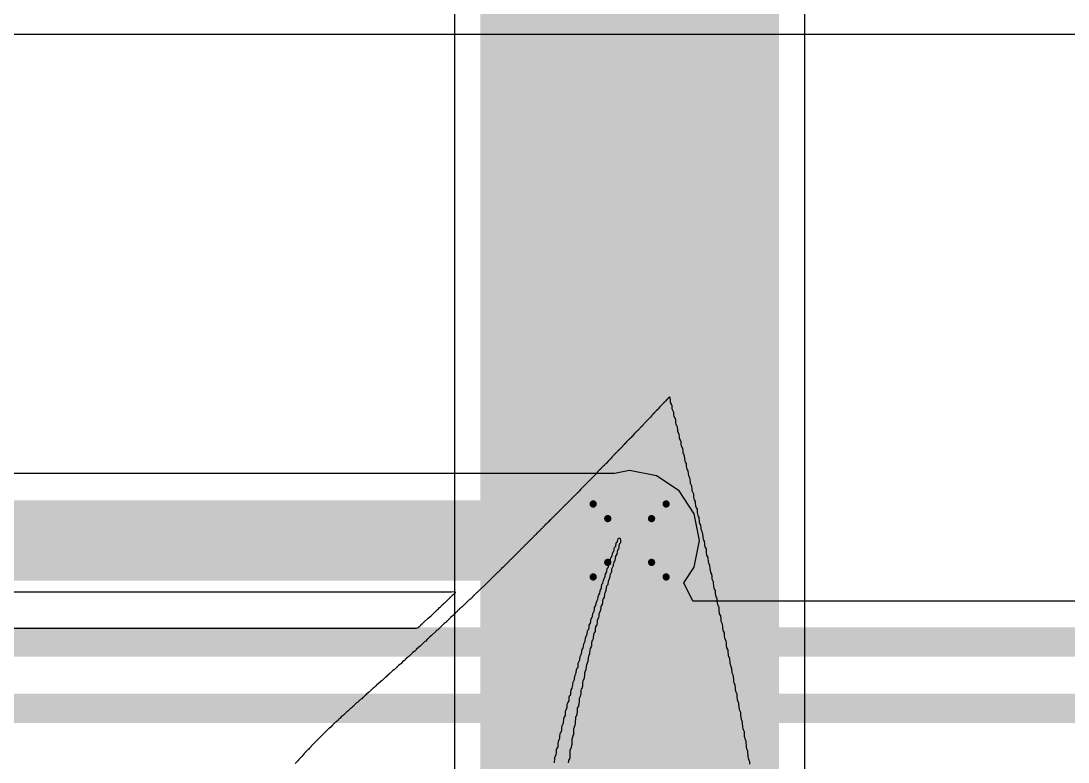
# Model space of a CAD drawing. Header units: inches. Extents: x -8 to 210, y -39 to 109.
# Drawn here: x 48.69 to 55.98, y 36.79 to 41.95 of the extents above; entities that cross this region are included whole.
import ezdxf

# ---------------------------------------------------------------- set-up
doc = ezdxf.new("R2010")
doc.units = ezdxf.units.IN
for name, color, linetype in [('Bottom Layer', 5, 'Continuous'), ('Bottom Overlay', 54, 'Continuous'), ('Drill Drawing', 1, 'Continuous'), ('Top Layer', 1, 'Continuous'), ('Via Holes', 16, 'Continuous')]:
    doc.layers.add(name, color=color, linetype=linetype)

msp = doc.modelspace()

# ---------------------------------------------------------------- hatches: boundary and pattern name
at = {"layer": 'Bottom Layer'}
h = msp.add_hatch(color=5, dxfattribs=at)
edge = h.paths.add_edge_path()
edge.add_arc((52.931, 38.3286), 0.3, 0, 360)
at = {"layer": 'Top Layer'}
msp.add_hatch(color=1, dxfattribs=at).paths.add_polyline_path([(51.8922, 15.7226), (53.9702, 15.7226), (53.9702, 46.99), (51.8922, 46.99)])
h = msp.add_hatch(color=1, dxfattribs=at)
edge = h.paths.add_edge_path()
edge.add_arc((52.931, 38.3286), 0.3, 0, 360)
at = {"layer": 'Via Holes'}
h = msp.add_hatch(color=7, dxfattribs=at)
edge = h.paths.add_edge_path()
edge.add_arc((52.931, 38.3286), 0.15, 0, 360)

# ---------------------------------------------------------------- linework, layer by layer
at = {"layer": 'Bottom Layer'}
for p, q in [((35.9491, 41.8537), (68.5636, 41.8537)), ((52.8254, 38.7948), (32.7954, 38.7948)), ((52.931, 38.8158), (52.8254, 38.7948)), ((53.1174, 38.7787), (52.931, 38.8158)), ((53.2755, 38.6731), (53.1174, 38.7787)), ((53.3811, 38.515), (53.2755, 38.6731)), ((53.4181, 38.3286), (53.3811, 38.515)), ((53.3811, 38.1422), (53.4181, 38.3286)), ((53.3088, 38.0341), (53.3811, 38.1422)), ((53.3713, 37.9071), (53.3088, 38.0341)), ((58.0782, 37.9071), (53.3713, 37.9071))]:
    msp.add_line(p, q, dxfattribs=at)
for points, const_width in [([(32.6898, 38.3286), (52.931, 38.3286)], 0.5588), ([(20.4671, 37.6222), (58.1962, 37.6222)], 0.2032), ([(17.9324, 37.1602), (58.6994, 37.1602)], 0.2032)]:
    msp.add_lwpolyline(points, dxfattribs=dict(at, const_width=const_width))
at = {"layer": 'Bottom Layer', "const_width": 0.2794}
msp.add_lwpolyline([(52.7913, 38.3286, 1), (53.0707, 38.3286, 1)], format="xyb", close=True, dxfattribs=at)
at = {"layer": 'Bottom Overlay'}
for p, q in [((53.1805, 39.298), (53.1746, 39.2921)), ((53.1818, 39.3007), (53.1805, 39.298)), ((53.1877, 39.3066), (53.1818, 39.3007)), ((53.1903, 39.3079), (53.1877, 39.3066)), ((53.1923, 39.3098), (53.1903, 39.3079)), ((53.1936, 39.3125), (53.1923, 39.3098)), ((53.1962, 39.3151), (53.1936, 39.3125)), ((53.1975, 39.3177), (53.1962, 39.3151)), ((53.2021, 39.3223), (53.1975, 39.3177)), ((53.2087, 39.3262), (53.2021, 39.3223)), ((53.212, 39.323), (53.2087, 39.3262)), ((53.2146, 39.3033), (53.212, 39.323)), ((53.2159, 39.2902), (53.2146, 39.3033)), ((53.1142, 39.2292), (53.1044, 39.2193)), ((53.1169, 39.2305), (53.1142, 39.2292)), ((53.1175, 39.2324), (53.1169, 39.2305)), ((53.1261, 39.241), (53.1175, 39.2324)), ((53.1287, 39.2423), (53.1261, 39.241)), ((53.1333, 39.2482), (53.1287, 39.2423)), ((53.1346, 39.2508), (53.1333, 39.2482)), ((53.1398, 39.2561), (53.1346, 39.2508)), ((53.1411, 39.2587), (53.1398, 39.2561)), ((53.1438, 39.2613), (53.1411, 39.2587)), ((53.1451, 39.2639), (53.1438, 39.2613)), ((53.147, 39.2659), (53.1451, 39.2639)), ((53.1497, 39.2672), (53.147, 39.2659)), ((53.1556, 39.2731), (53.1497, 39.2672)), ((53.1569, 39.2757), (53.1556, 39.2731)), ((53.1588, 39.2777), (53.1569, 39.2757)), ((53.1615, 39.279), (53.1588, 39.2777)), ((53.1687, 39.2862), (53.1615, 39.279)), ((53.17, 39.2888), (53.1687, 39.2862)), ((53.172, 39.2908), (53.17, 39.2888)), ((53.1746, 39.2921), (53.172, 39.2908)), ((53.2212, 39.2784), (53.2159, 39.2902)), ((53.2231, 39.2738), (53.2212, 39.2784)), ((53.2258, 39.2672), (53.2231, 39.2738)), ((53.2277, 39.2482), (53.2258, 39.2672)), ((53.229, 39.239), (53.2277, 39.2482)), ((53.2382, 39.2193), (53.229, 39.239)), ((53.0769, 39.1878), (53.0309, 39.1419)), ((53.0821, 39.197), (53.0769, 39.1878)), ((53.0893, 39.2042), (53.0821, 39.197)), ((53.0919, 39.2055), (53.0893, 39.2042)), ((53.0926, 39.2075), (53.0919, 39.2055)), ((53.1011, 39.216), (53.0926, 39.2075)), ((53.1037, 39.2173), (53.1011, 39.216)), ((53.1044, 39.2193), (53.1037, 39.2173)), ((53.2395, 39.2023), (53.2382, 39.2193)), ((53.2408, 39.1931), (53.2395, 39.2023)), ((53.25, 39.1734), (53.2408, 39.1931)), ((53.2513, 39.1695), (53.25, 39.1734)), ((53.2526, 39.1485), (53.2513, 39.1695)), ((52.9699, 39.077), (52.968, 39.0763)), ((52.9706, 39.0789), (52.9699, 39.077)), ((52.9726, 39.0796), (52.9706, 39.0789)), ((52.9772, 39.0842), (52.9726, 39.0796)), ((52.9785, 39.0868), (52.9772, 39.0842)), ((52.9831, 39.0914), (52.9785, 39.0868)), ((52.9857, 39.0927), (52.9831, 39.0914)), ((52.9903, 39.0973), (52.9857, 39.0927)), ((52.9916, 39.0999), (52.9903, 39.0973)), ((52.9935, 39.1019), (52.9916, 39.0999)), ((52.9962, 39.1032), (52.9935, 39.1019)), ((53.0021, 39.1091), (52.9962, 39.1032)), ((53.0034, 39.1117), (53.0021, 39.1091)), ((53.0067, 39.115), (53.0034, 39.1117)), ((53.0093, 39.1163), (53.0067, 39.115)), ((53.0152, 39.1222), (53.0093, 39.1163)), ((53.0165, 39.1249), (53.0152, 39.1222)), ((53.0191, 39.1275), (53.0165, 39.1249)), ((53.0204, 39.1301), (53.0191, 39.1275)), ((53.0296, 39.1393), (53.0204, 39.1301)), ((53.0309, 39.1419), (53.0296, 39.1393)), ((53.2553, 39.138), (53.2526, 39.1485)), ((53.2579, 39.1314), (53.2553, 39.138)), ((53.2599, 39.1295), (53.2579, 39.1314)), ((53.2625, 39.1229), (53.2599, 39.1295)), ((53.2638, 39.1176), (53.2625, 39.1229)), ((53.2658, 39.096), (53.2638, 39.1176)), ((53.2671, 39.0868), (53.2658, 39.096)), ((53.2763, 39.0671), (53.2671, 39.0868)), ((52.9004, 39.0048), (52.8978, 39.0035)), ((52.9024, 39.0068), (52.9004, 39.0048)), ((52.9037, 39.0094), (52.9024, 39.0068)), ((52.9096, 39.0153), (52.9037, 39.0094)), ((52.9122, 39.0166), (52.9096, 39.0153)), ((52.9142, 39.0186), (52.9122, 39.0166)), ((52.9155, 39.0212), (52.9142, 39.0186)), ((52.9227, 39.0284), (52.9155, 39.0212)), ((52.9253, 39.0297), (52.9227, 39.0284)), ((52.9273, 39.0317), (52.9253, 39.0297)), ((52.9286, 39.0343), (52.9273, 39.0317)), ((52.9345, 39.0402), (52.9286, 39.0343)), ((52.9371, 39.0416), (52.9345, 39.0402)), ((52.9391, 39.0435), (52.9371, 39.0416)), ((52.9404, 39.0461), (52.9391, 39.0435)), ((52.9463, 39.0521), (52.9404, 39.0461)), ((52.9489, 39.0534), (52.9463, 39.0521)), ((52.9509, 39.0553), (52.9489, 39.0534)), ((52.9608, 39.0691), (52.9509, 39.0553)), ((52.9634, 39.0704), (52.9608, 39.0691)), ((52.9667, 39.0737), (52.9634, 39.0704)), ((52.968, 39.0763), (52.9667, 39.0737)), ((53.2776, 39.0514), (53.2763, 39.0671)), ((53.2789, 39.0383), (53.2776, 39.0514)), ((53.2841, 39.0265), (53.2789, 39.0383)), ((53.2861, 39.0219), (53.2841, 39.0265)), ((53.2887, 39.0153), (53.2861, 39.0219)), ((53.2907, 38.9963), (53.2887, 39.0153)), ((52.8302, 38.9333), (52.8289, 38.9307)), ((52.8335, 38.9366), (52.8302, 38.9333)), ((52.8361, 38.9379), (52.8335, 38.9366)), ((52.842, 38.9438), (52.8361, 38.9379)), ((52.8433, 38.9464), (52.842, 38.9438)), ((52.8466, 38.9497), (52.8433, 38.9464)), ((52.8492, 38.951), (52.8466, 38.9497)), ((52.8551, 38.9569), (52.8492, 38.951)), ((52.8565, 38.9596), (52.8551, 38.9569)), ((52.8584, 38.9615), (52.8565, 38.9596)), ((52.861, 38.9628), (52.8584, 38.9615)), ((52.867, 38.9687), (52.861, 38.9628)), ((52.8683, 38.9714), (52.867, 38.9687)), ((52.8715, 38.9746), (52.8683, 38.9714)), ((52.8742, 38.976), (52.8715, 38.9746)), ((52.8801, 38.9819), (52.8742, 38.976)), ((52.8814, 38.9845), (52.8801, 38.9819)), ((52.8879, 38.991), (52.8814, 38.9845)), ((52.8919, 38.9976), (52.8879, 38.991)), ((52.8978, 39.0035), (52.8919, 38.9976)), ((53.292, 38.9871), (53.2907, 38.9963)), ((53.3012, 38.9674), (53.292, 38.9871)), ((53.3025, 38.9517), (53.3012, 38.9674)), ((53.3038, 38.9386), (53.3025, 38.9517)), ((53.311, 38.9222), (53.3038, 38.9386)), ((52.7613, 38.8605), (52.7568, 38.8559)), ((52.764, 38.8618), (52.7613, 38.8605)), ((52.7672, 38.8651), (52.764, 38.8618)), ((52.7686, 38.8677), (52.7672, 38.8651)), ((52.7745, 38.8736), (52.7686, 38.8677)), ((52.7771, 38.8749), (52.7745, 38.8736)), ((52.7804, 38.8782), (52.7771, 38.8749)), ((52.7817, 38.8808), (52.7804, 38.8782)), ((52.7863, 38.8854), (52.7817, 38.8808)), ((52.7889, 38.8868), (52.7863, 38.8854)), ((52.7922, 38.89), (52.7889, 38.8868)), ((52.7935, 38.8927), (52.7922, 38.89)), ((52.8014, 38.9005), (52.7935, 38.8927)), ((52.8066, 38.9097), (52.8014, 38.9005)), ((52.8086, 38.9117), (52.8066, 38.9097)), ((52.8112, 38.913), (52.8086, 38.9117)), ((52.8171, 38.9189), (52.8112, 38.913)), ((52.8184, 38.9215), (52.8171, 38.9189)), ((52.8204, 38.9235), (52.8184, 38.9215)), ((52.823, 38.9248), (52.8204, 38.9235)), ((52.8289, 38.9307), (52.823, 38.9248)), ((53.3137, 38.9156), (53.311, 38.9222)), ((53.3156, 38.8992), (53.3137, 38.9156)), ((53.3169, 38.8822), (53.3156, 38.8992)), ((53.3209, 38.873), (53.3169, 38.8822)), ((53.3261, 38.8651), (53.3209, 38.873)), ((53.3274, 38.852), (53.3261, 38.8651)), ((52.703, 38.7982), (52.5901, 38.6854)), ((52.7043, 38.8008), (52.703, 38.7982)), ((52.7069, 38.8034), (52.7043, 38.8008)), ((52.7082, 38.8061), (52.7069, 38.8034)), ((52.7174, 38.8153), (52.7082, 38.8061)), ((52.7187, 38.8179), (52.7174, 38.8153)), ((52.7233, 38.8225), (52.7187, 38.8179)), ((52.7259, 38.8238), (52.7233, 38.8225)), ((52.7292, 38.8271), (52.7259, 38.8238)), ((52.7305, 38.8297), (52.7292, 38.8271)), ((52.7364, 38.8356), (52.7305, 38.8297)), ((52.739, 38.8369), (52.7364, 38.8356)), ((52.7423, 38.8402), (52.739, 38.8369)), ((52.7436, 38.8428), (52.7423, 38.8402)), ((52.7482, 38.8474), (52.7436, 38.8428)), ((52.7508, 38.8487), (52.7482, 38.8474)), ((52.7554, 38.8533), (52.7508, 38.8487)), ((52.7568, 38.8559), (52.7554, 38.8533)), ((53.3301, 38.8297), (53.3274, 38.852)), ((53.3314, 38.8244), (53.3301, 38.8297)), ((53.3392, 38.8126), (53.3314, 38.8244)), ((53.3405, 38.7943), (53.3392, 38.8126)), ((53.3419, 38.7811), (53.3405, 38.7943)), ((53.3445, 38.772), (53.3419, 38.7811)), ((53.3471, 38.7693), (53.3445, 38.772)), ((53.3484, 38.7667), (53.3471, 38.7693)), ((53.351, 38.7641), (53.3484, 38.7667)), ((53.3524, 38.7562), (53.351, 38.7641)), ((53.3537, 38.7313), (53.3524, 38.7562)), ((53.355, 38.726), (53.3537, 38.7313)), ((53.3642, 38.7064), (53.355, 38.726)), ((52.5521, 38.6447), (52.5436, 38.6362)), ((52.5534, 38.6473), (52.5521, 38.6447)), ((52.5554, 38.648), (52.5534, 38.6473)), ((52.5652, 38.6578), (52.5554, 38.648)), ((52.5665, 38.6605), (52.5652, 38.6578)), ((52.5685, 38.6611), (52.5665, 38.6605)), ((52.5711, 38.6637), (52.5685, 38.6611)), ((52.5737, 38.665), (52.5711, 38.6637)), ((52.577, 38.6696), (52.5737, 38.665)), ((52.5783, 38.6723), (52.577, 38.6696)), ((52.5888, 38.6828), (52.5783, 38.6723)), ((52.5901, 38.6854), (52.5888, 38.6828)), ((53.3655, 38.688), (53.3642, 38.7064)), ((53.3668, 38.6749), (53.3655, 38.688)), ((53.3681, 38.6696), (53.3668, 38.6749)), ((53.3773, 38.65), (53.3681, 38.6696)), ((53.3786, 38.629), (53.3773, 38.65)), ((52.4747, 38.5673), (52.4675, 38.5601)), ((52.478, 38.5719), (52.4747, 38.5673)), ((52.4806, 38.5732), (52.478, 38.5719)), ((52.4891, 38.5817), (52.4806, 38.5732)), ((52.4904, 38.5844), (52.4891, 38.5817)), ((52.4924, 38.585), (52.4904, 38.5844)), ((52.5022, 38.5949), (52.4924, 38.585)), ((52.5036, 38.5975), (52.5022, 38.5949)), ((52.5055, 38.5981), (52.5036, 38.5975)), ((52.5127, 38.6054), (52.5055, 38.5981)), ((52.516, 38.6099), (52.5127, 38.6054)), ((52.5186, 38.6113), (52.516, 38.6099)), ((52.5272, 38.6198), (52.5186, 38.6113)), ((52.5285, 38.6224), (52.5272, 38.6198)), ((52.5305, 38.6231), (52.5285, 38.6224)), ((52.5377, 38.6303), (52.5305, 38.6231)), ((52.5409, 38.6349), (52.5377, 38.6303)), ((52.5436, 38.6362), (52.5409, 38.6349)), ((53.3799, 38.6198), (53.3786, 38.629)), ((53.3825, 38.6106), (53.3799, 38.6198)), ((53.3891, 38.6001), (53.3825, 38.6106)), ((53.3904, 38.5896), (53.3891, 38.6001)), ((53.3917, 38.5686), (53.3904, 38.5896)), ((53.3943, 38.5594), (53.3917, 38.5686)), ((52.4012, 38.4938), (52.3927, 38.4853)), ((52.4025, 38.4965), (52.4012, 38.4938)), ((52.4045, 38.4971), (52.4025, 38.4965)), ((52.4117, 38.5043), (52.4045, 38.4971)), ((52.415, 38.5089), (52.4117, 38.5043)), ((52.4176, 38.5102), (52.415, 38.5089)), ((52.4262, 38.5188), (52.4176, 38.5102)), ((52.4275, 38.5214), (52.4262, 38.5188)), ((52.4294, 38.522), (52.4275, 38.5214)), ((52.4393, 38.5319), (52.4294, 38.522)), ((52.4406, 38.5345), (52.4393, 38.5319)), ((52.4426, 38.5352), (52.4406, 38.5345)), ((52.4498, 38.5424), (52.4426, 38.5352)), ((52.453, 38.547), (52.4498, 38.5424)), ((52.4557, 38.5483), (52.453, 38.547)), ((52.4642, 38.5568), (52.4557, 38.5483)), ((52.4655, 38.5594), (52.4642, 38.5568)), ((52.4675, 38.5601), (52.4655, 38.5594)), ((53.4022, 38.5476), (53.3943, 38.5594)), ((53.4035, 38.524), (53.4022, 38.5476)), ((53.4048, 38.5148), (53.4035, 38.524)), ((53.4075, 38.5043), (53.4048, 38.5148)), ((53.4114, 38.4952), (53.4075, 38.5043)), ((53.414, 38.4886), (53.4114, 38.4952)), ((52.3271, 38.421), (52.3238, 38.4164)), ((52.3297, 38.4223), (52.3271, 38.421)), ((52.3383, 38.4309), (52.3297, 38.4223)), ((52.3396, 38.4335), (52.3383, 38.4309)), ((52.3415, 38.4341), (52.3396, 38.4335)), ((52.3488, 38.4414), (52.3415, 38.4341)), ((52.352, 38.446), (52.3488, 38.4414)), ((52.3547, 38.4473), (52.352, 38.446)), ((52.3632, 38.4558), (52.3547, 38.4473)), ((52.3645, 38.4584), (52.3632, 38.4558)), ((52.3665, 38.4591), (52.3645, 38.4584)), ((52.3763, 38.4689), (52.3665, 38.4591)), ((52.3776, 38.4715), (52.3763, 38.4689)), ((52.3796, 38.4722), (52.3776, 38.4715)), ((52.3868, 38.4794), (52.3796, 38.4722)), ((52.3901, 38.484), (52.3868, 38.4794)), ((52.3927, 38.4853), (52.3901, 38.484)), ((53.4153, 38.4847), (53.414, 38.4886)), ((53.4166, 38.4663), (53.4153, 38.4847)), ((53.4179, 38.4532), (53.4166, 38.4663)), ((53.4206, 38.4466), (53.4179, 38.4532)), ((53.4271, 38.4361), (53.4206, 38.4466)), ((53.4284, 38.4177), (53.4271, 38.4361)), ((52.2609, 38.3535), (52.2536, 38.3463)), ((52.2641, 38.3581), (52.2609, 38.3535)), ((52.2668, 38.3594), (52.2641, 38.3581)), ((52.2753, 38.3679), (52.2668, 38.3594)), ((52.2766, 38.3705), (52.2753, 38.3679)), ((52.2786, 38.3712), (52.2766, 38.3705)), ((52.2858, 38.3784), (52.2786, 38.3712)), ((52.2891, 38.383), (52.2858, 38.3784)), ((52.2917, 38.3843), (52.2891, 38.383)), ((52.3002, 38.3928), (52.2917, 38.3843)), ((52.3015, 38.3954), (52.3002, 38.3928)), ((52.3035, 38.3961), (52.3015, 38.3954)), ((52.3133, 38.4059), (52.3035, 38.3961)), ((52.3146, 38.4086), (52.3133, 38.4059)), ((52.3166, 38.4092), (52.3146, 38.4086)), ((52.3238, 38.4164), (52.3166, 38.4092)), ((53.4298, 38.4046), (53.4284, 38.4177)), ((53.4324, 38.3954), (53.4298, 38.4046)), ((53.4357, 38.3882), (53.4324, 38.3954)), ((53.4389, 38.3797), (53.4357, 38.3882)), ((53.4402, 38.3758), (53.4389, 38.3797)), ((53.4416, 38.3548), (53.4402, 38.3758)), ((53.4429, 38.3456), (53.4416, 38.3548)), ((52.1874, 38.28), (52.1776, 38.2702)), ((52.1887, 38.2826), (52.1874, 38.28)), ((52.1907, 38.2833), (52.1887, 38.2826)), ((52.1979, 38.2905), (52.1907, 38.2833)), ((52.2012, 38.2951), (52.1979, 38.2905)), ((52.2038, 38.2964), (52.2012, 38.2951)), ((52.2123, 38.3049), (52.2038, 38.2964)), ((52.2136, 38.3076), (52.2123, 38.3049)), ((52.2156, 38.3082), (52.2136, 38.3076)), ((52.2228, 38.3154), (52.2156, 38.3082)), ((52.2261, 38.32), (52.2228, 38.3154)), ((52.2287, 38.3213), (52.2261, 38.32)), ((52.2372, 38.3299), (52.2287, 38.3213)), ((52.2386, 38.3325), (52.2372, 38.3299)), ((52.2405, 38.3331), (52.2386, 38.3325)), ((52.2504, 38.343), (52.2405, 38.3331)), ((52.2517, 38.3456), (52.2504, 38.343)), ((52.2536, 38.3463), (52.2517, 38.3456)), ((52.8237, 38.2695), (52.8263, 38.28)), ((52.8263, 38.28), (52.8328, 38.2866)), ((52.8328, 38.2866), (52.8342, 38.2892)), ((52.8342, 38.2892), (52.8355, 38.2931)), ((52.8355, 38.2931), (52.8368, 38.3062)), ((52.8368, 38.3062), (52.8381, 38.3115)), ((52.8381, 38.3115), (52.8414, 38.3161)), ((52.8414, 38.3161), (52.844, 38.3174)), ((52.844, 38.3174), (52.8473, 38.3233)), ((52.8473, 38.3233), (52.8486, 38.3325)), ((52.8486, 38.3325), (52.8499, 38.3377)), ((52.8499, 38.3377), (52.8538, 38.3443)), ((52.8538, 38.3443), (52.8624, 38.3449)), ((52.8551, 38.2787), (52.8538, 38.2695)), ((52.8565, 38.2918), (52.8551, 38.2787)), ((52.8578, 38.301), (52.8565, 38.2918)), ((52.861, 38.3043), (52.8578, 38.301)), ((52.867, 38.3115), (52.861, 38.3043)), ((52.8624, 38.3449), (52.8656, 38.3417)), ((52.8656, 38.3417), (52.8683, 38.3325)), ((52.8683, 38.3325), (52.867, 38.3115)), ((53.4442, 38.3403), (53.4429, 38.3456)), ((53.4468, 38.3312), (53.4442, 38.3403)), ((53.4521, 38.3233), (53.4468, 38.3312)), ((53.4534, 38.3062), (53.4521, 38.3233)), ((53.4547, 38.2971), (53.4534, 38.3062)), ((53.456, 38.2839), (53.4547, 38.2971)), ((53.4652, 38.2708), (53.456, 38.2839)), ((52.1113, 38.2039), (52.1028, 38.1954)), ((52.1126, 38.2065), (52.1113, 38.2039)), ((52.1146, 38.2072), (52.1126, 38.2065)), ((52.1244, 38.217), (52.1146, 38.2072)), ((52.1257, 38.2197), (52.1244, 38.217)), ((52.1277, 38.2203), (52.1257, 38.2197)), ((52.1316, 38.2242), (52.1277, 38.2203)), ((52.1382, 38.2321), (52.1316, 38.2242)), ((52.1408, 38.2334), (52.1382, 38.2321)), ((52.1493, 38.242), (52.1408, 38.2334)), ((52.1507, 38.2446), (52.1493, 38.242)), ((52.1526, 38.2452), (52.1507, 38.2446)), ((52.1598, 38.2525), (52.1526, 38.2452)), ((52.1631, 38.257), (52.1598, 38.2525)), ((52.1657, 38.2584), (52.1631, 38.257)), ((52.1743, 38.2669), (52.1657, 38.2584)), ((52.1756, 38.2695), (52.1743, 38.2669)), ((52.1776, 38.2702), (52.1756, 38.2695)), ((52.7987, 38.1987), (52.8007, 38.2072)), ((52.8007, 38.2072), (52.804, 38.2118)), ((52.804, 38.2118), (52.8092, 38.2236)), ((52.8092, 38.2236), (52.8119, 38.2341)), ((52.8119, 38.2341), (52.8138, 38.2439)), ((52.8138, 38.2439), (52.8171, 38.2485)), ((52.8171, 38.2485), (52.8197, 38.2511)), ((52.8197, 38.2511), (52.8223, 38.2603)), ((52.8223, 38.2603), (52.8237, 38.2695)), ((52.8302, 38.2026), (52.8283, 38.1914)), ((52.8328, 38.2183), (52.8302, 38.2026)), ((52.842, 38.2328), (52.8328, 38.2183)), ((52.8433, 38.2525), (52.842, 38.2328)), ((52.846, 38.2616), (52.8433, 38.2525)), ((52.8538, 38.2695), (52.846, 38.2616)), ((53.4665, 38.2459), (53.4652, 38.2708)), ((53.4691, 38.2275), (53.4665, 38.2459)), ((53.4763, 38.2138), (53.4691, 38.2275)), ((53.4776, 38.2085), (53.4763, 38.2138)), ((53.4796, 38.1803), (53.4776, 38.2085)), ((52.0372, 38.1311), (52.0339, 38.1265)), ((52.0398, 38.1324), (52.0372, 38.1311)), ((52.0483, 38.1409), (52.0398, 38.1324)), ((52.0496, 38.1436), (52.0483, 38.1409)), ((52.0516, 38.1442), (52.0496, 38.1436)), ((52.0615, 38.1541), (52.0516, 38.1442)), ((52.0628, 38.1567), (52.0615, 38.1541)), ((52.0647, 38.1573), (52.0628, 38.1567)), ((52.0719, 38.1646), (52.0647, 38.1573)), ((52.0752, 38.1691), (52.0719, 38.1646)), ((52.0778, 38.1705), (52.0752, 38.1691)), ((52.0864, 38.179), (52.0778, 38.1705)), ((52.0877, 38.1816), (52.0864, 38.179)), ((52.0897, 38.1823), (52.0877, 38.1816)), ((52.0969, 38.1895), (52.0897, 38.1823)), ((52.1001, 38.1941), (52.0969, 38.1895)), ((52.1028, 38.1954), (52.1001, 38.1941)), ((52.7738, 38.1278), (52.7751, 38.1331)), ((52.7751, 38.1331), (52.7777, 38.1357)), ((52.7777, 38.1357), (52.7791, 38.1383)), ((52.7791, 38.1383), (52.7817, 38.1409)), ((52.7817, 38.1409), (52.7843, 38.1475)), ((52.7843, 38.1475), (52.7856, 38.1567)), ((52.7856, 38.1567), (52.7889, 38.1705)), ((52.7889, 38.1705), (52.7941, 38.1783)), ((52.7941, 38.1783), (52.7974, 38.1895)), ((52.7974, 38.1895), (52.7987, 38.1987)), ((52.8119, 38.1436), (52.8053, 38.1291)), ((52.8132, 38.1462), (52.8119, 38.1436)), ((52.8158, 38.1488), (52.8132, 38.1462)), ((52.8171, 38.1606), (52.8158, 38.1488)), ((52.8184, 38.1659), (52.8171, 38.1606)), ((52.8197, 38.175), (52.8184, 38.1659)), ((52.8283, 38.1914), (52.8197, 38.175)), ((53.4822, 38.1698), (53.4796, 38.1803)), ((53.4888, 38.1554), (53.4822, 38.1698)), ((53.4901, 38.1514), (53.4888, 38.1554)), ((53.4914, 38.1344), (53.4901, 38.1514)), ((53.4927, 38.1213), (53.4914, 38.1344)), ((52.0064, 38.1016), (51.9126, 38.0078)), ((52.0136, 38.1075), (52.0064, 38.1016)), ((52.0162, 38.1088), (52.0136, 38.1075)), ((52.0208, 38.1134), (52.0162, 38.1088)), ((52.0221, 38.116), (52.0208, 38.1134)), ((52.0254, 38.1193), (52.0221, 38.116)), ((52.028, 38.1206), (52.0254, 38.1193)), ((52.0339, 38.1265), (52.028, 38.1206)), ((52.7489, 38.0491), (52.7502, 38.0596)), ((52.7502, 38.0596), (52.7528, 38.0622)), ((52.7528, 38.0622), (52.7607, 38.0793)), ((52.7607, 38.0793), (52.762, 38.095)), ((52.762, 38.095), (52.7686, 38.1055)), ((52.7686, 38.1055), (52.7699, 38.1081)), ((52.7699, 38.1081), (52.7725, 38.1147)), ((52.7725, 38.1147), (52.7738, 38.1278)), ((52.7882, 38.0609), (52.7804, 38.0439)), ((52.7902, 38.0655), (52.7882, 38.0609)), ((52.7928, 38.0826), (52.7902, 38.0655)), ((52.7948, 38.0911), (52.7928, 38.0826)), ((52.804, 38.1108), (52.7948, 38.0911)), ((52.8053, 38.1291), (52.804, 38.1108)), ((53.4967, 38.1055), (53.4927, 38.1213)), ((53.5032, 38.095), (53.4967, 38.1055)), ((53.5045, 38.0767), (53.5032, 38.095)), ((53.5058, 38.0596), (53.5045, 38.0767)), ((53.5072, 38.0544), (53.5058, 38.0596)), ((51.8857, 37.9835), (51.8824, 37.9802)), ((51.887, 37.9861), (51.8857, 37.9835)), ((51.8916, 37.9907), (51.887, 37.9861)), ((51.8942, 37.992), (51.8916, 37.9907)), ((51.8994, 37.9973), (51.8942, 37.992)), ((51.9021, 37.9986), (51.8994, 37.9973)), ((51.9034, 38.0012), (51.9021, 37.9986)), ((51.906, 38.0025), (51.9034, 38.0012)), ((51.9099, 38.0065), (51.906, 38.0025)), ((51.9126, 38.0078), (51.9099, 38.0065)), ((52.7259, 37.9815), (52.7318, 37.9914)), ((52.7318, 37.9914), (52.7345, 37.9979)), ((52.7345, 37.9979), (52.7358, 38.0071)), ((52.7358, 38.0071), (52.7377, 38.0196)), ((52.7377, 38.0196), (52.7404, 38.0261)), ((52.7404, 38.0261), (52.7423, 38.0281)), ((52.7423, 38.0281), (52.7436, 38.0307)), ((52.7436, 38.0307), (52.7476, 38.0399)), ((52.7476, 38.0399), (52.7489, 38.0491)), ((52.7672, 38.0019), (52.7659, 37.9809)), ((52.7705, 38.0104), (52.7672, 38.0019)), ((52.7758, 38.0183), (52.7705, 38.0104)), ((52.7784, 38.0248), (52.7758, 38.0183)), ((52.7804, 38.0439), (52.7784, 38.0248)), ((53.5144, 38.0406), (53.5072, 38.0544)), ((53.5157, 38.034), (53.5144, 38.0406)), ((53.517, 38.0117), (53.5157, 38.034)), ((53.519, 37.9966), (53.517, 38.0117)), ((53.5216, 37.9901), (53.519, 37.9966)), ((53.5281, 37.9809), (53.5216, 37.9901)), ((51.6908, 37.9697), (40.1882, 37.9684)), ((51.6574, 37.9087), (51.662, 37.912)), ((51.662, 37.912), (51.6692, 37.9192)), ((51.6692, 37.9192), (51.6699, 37.9212)), ((51.6699, 37.9212), (51.6725, 37.9225)), ((51.6725, 37.9225), (51.681, 37.931)), ((51.681, 37.931), (51.6823, 37.9337)), ((51.6823, 37.9337), (51.6869, 37.9369)), ((51.6869, 37.9369), (51.6928, 37.9428)), ((51.7118, 37.9711), (51.6908, 37.9697)), ((51.6928, 37.9428), (51.6941, 37.9455)), ((51.6941, 37.9455), (51.6987, 37.9501)), ((51.6987, 37.9501), (51.7026, 37.9514)), ((51.7026, 37.9514), (51.7145, 37.9606)), ((51.7171, 37.9697), (51.7118, 37.9711)), ((51.7145, 37.9606), (51.7164, 37.9625)), ((51.7164, 37.9625), (51.7177, 37.9678)), ((51.7177, 37.9678), (51.7171, 37.9697)), ((51.8096, 37.9114), (51.8037, 37.9055)), ((51.8109, 37.914), (51.8096, 37.9114)), ((51.8128, 37.916), (51.8109, 37.914)), ((51.822, 37.9212), (51.8128, 37.916)), ((51.8247, 37.9238), (51.822, 37.9212)), ((51.8273, 37.9251), (51.8247, 37.9238)), ((51.8279, 37.9271), (51.8273, 37.9251)), ((51.8299, 37.9278), (51.8279, 37.9271)), ((51.8358, 37.9337), (51.8299, 37.9278)), ((51.8371, 37.9363), (51.8358, 37.9337)), ((51.8417, 37.9409), (51.8371, 37.9363)), ((51.8443, 37.9422), (51.8417, 37.9409)), ((51.8476, 37.9455), (51.8443, 37.9422)), ((51.8489, 37.9481), (51.8476, 37.9455)), ((51.8548, 37.954), (51.8489, 37.9481)), ((51.8575, 37.9553), (51.8548, 37.954)), ((51.8607, 37.9586), (51.8575, 37.9553)), ((51.862, 37.9612), (51.8607, 37.9586)), ((51.8666, 37.9658), (51.862, 37.9612)), ((51.8693, 37.9671), (51.8666, 37.9658)), ((51.8738, 37.9717), (51.8693, 37.9671)), ((51.8752, 37.9743), (51.8738, 37.9717)), ((51.8798, 37.9789), (51.8752, 37.9743)), ((51.8824, 37.9802), (51.8798, 37.9789)), ((52.7043, 37.9087), (52.7056, 37.9114)), ((52.7056, 37.9114), (52.7095, 37.9205)), ((52.7095, 37.9205), (52.7108, 37.9337)), ((52.7108, 37.9337), (52.7121, 37.9389)), ((52.7121, 37.9389), (52.7141, 37.9461)), ((52.7141, 37.9461), (52.7161, 37.9481)), ((52.7161, 37.9481), (52.7174, 37.9507)), ((52.7174, 37.9507), (52.7226, 37.9625)), ((52.7226, 37.9625), (52.7246, 37.9763)), ((52.7246, 37.9763), (52.7259, 37.9815)), ((52.7436, 37.9192), (52.7423, 37.91)), ((52.7463, 37.9219), (52.7436, 37.9192)), ((52.7528, 37.931), (52.7463, 37.9219)), ((52.7554, 37.9573), (52.7528, 37.931)), ((52.7594, 37.9665), (52.7554, 37.9573)), ((52.7659, 37.9809), (52.7594, 37.9665)), ((53.5295, 37.9638), (53.5281, 37.9809)), ((53.5308, 37.9428), (53.5295, 37.9638)), ((53.54, 37.9232), (53.5308, 37.9428)), ((53.5413, 37.9061), (53.54, 37.9232)), ((51.5806, 37.8372), (51.5833, 37.8386)), ((51.5833, 37.8386), (51.5911, 37.8464)), ((51.5911, 37.8464), (51.5938, 37.8477)), ((51.5938, 37.8477), (51.601, 37.8536)), ((51.601, 37.8536), (51.6069, 37.8609)), ((51.6069, 37.8609), (51.6141, 37.8668)), ((51.6141, 37.8668), (51.62, 37.874)), ((51.62, 37.874), (51.6226, 37.8753)), ((51.6226, 37.8753), (51.6272, 37.8799)), ((51.6272, 37.8799), (51.6285, 37.8825)), ((51.6285, 37.8825), (51.6344, 37.8884)), ((51.6344, 37.8884), (51.6371, 37.8897)), ((51.6371, 37.8897), (51.641, 37.8936)), ((51.641, 37.8936), (51.6436, 37.895)), ((51.6436, 37.895), (51.6462, 37.8976)), ((51.6462, 37.8976), (51.6489, 37.8989)), ((51.6489, 37.8989), (51.6561, 37.9061)), ((51.6561, 37.9061), (51.6574, 37.9087)), ((51.7322, 37.8379), (51.7309, 37.8353)), ((51.7381, 37.8438), (51.7322, 37.8379)), ((51.7407, 37.8451), (51.7381, 37.8438)), ((51.7427, 37.8471), (51.7407, 37.8451)), ((51.744, 37.8497), (51.7427, 37.8471)), ((51.7473, 37.853), (51.744, 37.8497)), ((51.7538, 37.8569), (51.7473, 37.853)), ((51.763, 37.8661), (51.7538, 37.8569)), ((51.7656, 37.8674), (51.763, 37.8661)), ((51.7715, 37.8733), (51.7656, 37.8674)), ((51.7728, 37.8759), (51.7715, 37.8733)), ((51.7761, 37.8792), (51.7728, 37.8759)), ((51.7787, 37.8805), (51.7761, 37.8792)), ((51.7846, 37.8864), (51.7787, 37.8805)), ((51.786, 37.8891), (51.7846, 37.8864)), ((51.7879, 37.891), (51.786, 37.8891)), ((51.7905, 37.8923), (51.7879, 37.891)), ((51.7964, 37.8982), (51.7905, 37.8923)), ((51.7978, 37.9009), (51.7964, 37.8982)), ((51.801, 37.9041), (51.7978, 37.9009)), ((51.8037, 37.9055), (51.801, 37.9041)), ((52.6833, 37.8353), (52.6846, 37.8392)), ((52.6846, 37.8392), (52.6859, 37.8484)), ((52.6859, 37.8484), (52.6872, 37.8628)), ((52.6872, 37.8628), (52.6938, 37.8733)), ((52.6938, 37.8733), (52.6977, 37.8864)), ((52.6977, 37.8864), (52.6997, 37.9002)), ((52.6997, 37.9002), (52.7023, 37.9068)), ((52.7023, 37.9068), (52.7043, 37.9087)), ((52.7266, 37.8379), (52.7187, 37.8208)), ((52.7279, 37.8418), (52.7266, 37.8379)), ((52.7292, 37.8615), (52.7279, 37.8418)), ((52.7305, 37.8668), (52.7292, 37.8615)), ((52.7331, 37.8733), (52.7305, 37.8668)), ((52.7384, 37.8825), (52.7331, 37.8733)), ((52.7397, 37.8877), (52.7384, 37.8825)), ((52.741, 37.8917), (52.7397, 37.8877)), ((52.7423, 37.91), (52.741, 37.8917)), ((53.5439, 37.8838), (53.5413, 37.9061)), ((53.5465, 37.8772), (53.5439, 37.8838)), ((53.5518, 37.8654), (53.5465, 37.8772)), ((53.5531, 37.8615), (53.5518, 37.8654)), ((53.5544, 37.8445), (53.5531, 37.8615)), ((53.557, 37.8182), (53.5544, 37.8445)), ((51.5006, 37.7611), (51.5255, 37.7861)), ((51.5255, 37.7861), (51.5282, 37.7874)), ((51.5282, 37.7874), (51.5387, 37.7979)), ((51.5387, 37.7979), (51.5413, 37.7992)), ((51.5413, 37.7992), (51.5485, 37.8051)), ((51.5485, 37.8051), (51.5806, 37.8372)), ((51.6607, 37.769), (51.6561, 37.7644)), ((51.6633, 37.7703), (51.6607, 37.769)), ((51.6679, 37.7749), (51.6633, 37.7703)), ((51.6692, 37.7775), (51.6679, 37.7749)), ((51.6712, 37.7795), (51.6692, 37.7775)), ((51.6738, 37.7808), (51.6712, 37.7795)), ((51.6784, 37.7854), (51.6738, 37.7808)), ((51.6817, 37.79), (51.6784, 37.7854)), ((51.6843, 37.7913), (51.6817, 37.79)), ((51.6928, 37.7998), (51.6843, 37.7913)), ((51.7, 37.8058), (51.6928, 37.7998)), ((51.7026, 37.8071), (51.7, 37.8058)), ((51.7059, 37.8103), (51.7026, 37.8071)), ((51.7072, 37.813), (51.7059, 37.8103)), ((51.7131, 37.8189), (51.7072, 37.813)), ((51.7158, 37.8202), (51.7131, 37.8189)), ((51.7177, 37.8222), (51.7158, 37.8202)), ((51.719, 37.8248), (51.7177, 37.8222)), ((51.7263, 37.832), (51.719, 37.8248)), ((51.7289, 37.8333), (51.7263, 37.832)), ((51.7309, 37.8353), (51.7289, 37.8333)), ((52.6584, 37.7526), (52.6597, 37.7657)), ((52.6597, 37.7657), (52.661, 37.771)), ((52.661, 37.771), (52.663, 37.7821)), ((52.663, 37.7821), (52.6689, 37.7933)), ((52.6689, 37.7933), (52.6728, 37.8025)), ((52.6728, 37.8025), (52.6741, 37.8208)), ((52.6741, 37.8208), (52.6794, 37.83)), ((52.6794, 37.83), (52.682, 37.8326)), ((52.682, 37.8326), (52.6833, 37.8353)), ((52.7056, 37.7723), (52.7043, 37.7592)), ((52.7148, 37.792), (52.7056, 37.7723)), ((52.7161, 37.8025), (52.7148, 37.792)), ((52.7174, 37.8156), (52.7161, 37.8025)), ((52.7187, 37.8208), (52.7174, 37.8156)), ((53.5662, 37.8038), (53.557, 37.8182)), ((53.5675, 37.7828), (53.5662, 37.8038)), ((53.5688, 37.7657), (53.5675, 37.7828)), ((53.578, 37.7461), (53.5688, 37.7657)), ((40.5765, 37.7192), (51.4475, 37.7185)), ((51.4475, 37.7185), (51.4619, 37.7238)), ((51.4619, 37.7238), (51.4645, 37.7264)), ((51.4645, 37.7264), (51.4659, 37.729)), ((51.4659, 37.729), (51.4718, 37.7349)), ((51.4718, 37.7349), (51.4744, 37.7362)), ((51.4744, 37.7362), (51.4763, 37.7382)), ((51.4763, 37.7382), (51.4777, 37.7408)), ((51.4777, 37.7408), (51.4849, 37.748)), ((51.4849, 37.748), (51.4875, 37.7493)), ((51.4875, 37.7493), (51.4921, 37.7526)), ((51.4921, 37.7526), (51.4934, 37.7552)), ((51.4934, 37.7552), (51.498, 37.7598)), ((51.498, 37.7598), (51.5006, 37.7611)), ((51.578, 37.6929), (51.5544, 37.6693)), ((51.5806, 37.6942), (51.578, 37.6929)), ((51.5813, 37.6962), (51.5806, 37.6942)), ((51.5859, 37.7008), (51.5813, 37.6962)), ((51.5951, 37.7074), (51.5859, 37.7008)), ((51.5977, 37.7087), (51.5951, 37.7074)), ((51.6305, 37.7415), (51.5977, 37.7087)), ((51.6331, 37.7428), (51.6305, 37.7415)), ((51.6403, 37.75), (51.6331, 37.7428)), ((51.6475, 37.7559), (51.6403, 37.75)), ((51.6502, 37.7572), (51.6475, 37.7559)), ((51.6548, 37.7618), (51.6502, 37.7572)), ((51.6561, 37.7644), (51.6548, 37.7618)), ((52.6347, 37.6765), (52.6367, 37.6969)), ((52.6367, 37.6969), (52.6393, 37.7034)), ((52.6393, 37.7034), (52.6452, 37.7093)), ((52.6452, 37.7093), (52.6479, 37.7185)), ((52.6479, 37.7185), (52.6492, 37.7382)), ((52.6492, 37.7382), (52.6584, 37.7526)), ((52.6898, 37.6949), (52.6846, 37.6857)), ((52.6912, 37.708), (52.6898, 37.6949)), ((52.6925, 37.729), (52.6912, 37.708)), ((52.7017, 37.7421), (52.6925, 37.729)), ((52.7043, 37.7592), (52.7017, 37.7421)), ((53.5793, 37.7277), (53.578, 37.7461)), ((53.5806, 37.7146), (53.5793, 37.7277)), ((53.5819, 37.7054), (53.5806, 37.7146)), ((53.5839, 37.6982), (53.5819, 37.7054)), ((53.5891, 37.6903), (53.5839, 37.6982)), ((51.5046, 37.6247), (51.4718, 37.5919)), ((51.5111, 37.6286), (51.5046, 37.6247)), ((51.5183, 37.6359), (51.5111, 37.6286)), ((51.5196, 37.6385), (51.5183, 37.6359)), ((51.5216, 37.6405), (51.5196, 37.6385)), ((51.5242, 37.6418), (51.5216, 37.6405)), ((51.5314, 37.649), (51.5242, 37.6418)), ((51.5328, 37.6516), (51.5314, 37.649)), ((51.5347, 37.6536), (51.5328, 37.6516)), ((51.5373, 37.6549), (51.5347, 37.6536)), ((51.5433, 37.6608), (51.5373, 37.6549)), ((51.5446, 37.6634), (51.5433, 37.6608)), ((51.5518, 37.668), (51.5446, 37.6634)), ((51.5544, 37.6693), (51.5518, 37.668)), ((52.6164, 37.6188), (52.6203, 37.628)), ((52.6203, 37.628), (52.6216, 37.6332)), ((52.6216, 37.6332), (52.6229, 37.6464)), ((52.6229, 37.6464), (52.6243, 37.6516)), ((52.6243, 37.6516), (52.6334, 37.6713)), ((52.6334, 37.6713), (52.6347, 37.6765)), ((52.6675, 37.628), (52.6662, 37.6149)), ((52.6715, 37.6346), (52.6675, 37.628)), ((52.6767, 37.6437), (52.6715, 37.6346)), ((52.678, 37.6477), (52.6767, 37.6437)), ((52.6794, 37.6739), (52.678, 37.6477)), ((52.6807, 37.6792), (52.6794, 37.6739)), ((52.6846, 37.6857), (52.6807, 37.6792)), ((53.5905, 37.6851), (53.5891, 37.6903)), ((53.5924, 37.666), (53.5905, 37.6851)), ((53.5937, 37.649), (53.5924, 37.666)), ((53.5951, 37.6437), (53.5937, 37.649)), ((53.5977, 37.6372), (53.5951, 37.6437)), ((53.599, 37.6346), (53.5977, 37.6372)), ((53.6029, 37.6306), (53.599, 37.6346)), ((53.6042, 37.6149), (53.6029, 37.6306)), ((51.4186, 37.5467), (51.4173, 37.544)), ((51.4206, 37.5486), (51.4186, 37.5467)), ((51.4298, 37.5552), (51.4206, 37.5486)), ((51.4324, 37.5565), (51.4298, 37.5552)), ((51.439, 37.5631), (51.4324, 37.5565)), ((51.4435, 37.5663), (51.439, 37.5631)), ((51.4449, 37.569), (51.4435, 37.5663)), ((51.4626, 37.5867), (51.4449, 37.569)), ((51.4718, 37.5919), (51.4626, 37.5867)), ((52.5954, 37.5401), (52.598, 37.5585)), ((52.598, 37.5585), (52.6006, 37.5703)), ((52.6006, 37.5703), (52.6072, 37.5808)), ((52.6072, 37.5808), (52.6098, 37.5899)), ((52.6098, 37.5899), (52.6111, 37.6096)), ((52.6111, 37.6096), (52.6164, 37.6188)), ((52.6544, 37.5663), (52.6525, 37.5447)), ((52.657, 37.5768), (52.6544, 37.5663)), ((52.6623, 37.5886), (52.657, 37.5768)), ((52.6649, 37.5952), (52.6623, 37.5886)), ((52.6662, 37.6149), (52.6649, 37.5952)), ((53.6055, 37.5978), (53.6042, 37.6149)), ((53.6082, 37.5821), (53.6055, 37.5978)), ((53.6134, 37.5703), (53.6082, 37.5821)), ((53.616, 37.5676), (53.6134, 37.5703)), ((53.6174, 37.5545), (53.616, 37.5676)), ((53.6187, 37.5296), (53.6174, 37.5545)), ((51.3399, 37.4732), (51.3386, 37.4706)), ((51.3504, 37.4837), (51.3399, 37.4732)), ((51.3576, 37.4896), (51.3504, 37.4837)), ((51.3602, 37.4909), (51.3576, 37.4896)), ((51.3675, 37.4981), (51.3602, 37.4909)), ((51.3688, 37.5007), (51.3675, 37.4981)), ((51.3766, 37.506), (51.3688, 37.5007)), ((51.378, 37.5086), (51.3766, 37.506)), ((51.3832, 37.5139), (51.378, 37.5086)), ((51.3904, 37.5198), (51.3832, 37.5139)), ((51.393, 37.5211), (51.3904, 37.5198)), ((51.3983, 37.5263), (51.393, 37.5211)), ((51.4009, 37.5276), (51.3983, 37.5263)), ((51.4055, 37.5322), (51.4009, 37.5276)), ((51.4068, 37.5348), (51.4055, 37.5322)), ((51.4114, 37.5394), (51.4068, 37.5348)), ((51.414, 37.5408), (51.4114, 37.5394)), ((51.4173, 37.544), (51.414, 37.5408)), ((52.5718, 37.4496), (52.5731, 37.4745)), ((52.5731, 37.4745), (52.5744, 37.4784)), ((52.5744, 37.4784), (52.5836, 37.4981)), ((52.5836, 37.4981), (52.5849, 37.5034)), ((52.5849, 37.5034), (52.5862, 37.5217)), ((52.5862, 37.5217), (52.5915, 37.5309)), ((52.5915, 37.5309), (52.5954, 37.5401)), ((52.64, 37.485), (52.6295, 37.4627)), ((52.6413, 37.5112), (52.64, 37.485)), ((52.6446, 37.5224), (52.6413, 37.5112)), ((52.6472, 37.5289), (52.6446, 37.5224)), ((52.6511, 37.5394), (52.6472, 37.5289)), ((52.6525, 37.5447), (52.6511, 37.5394)), ((53.62, 37.5244), (53.6187, 37.5296)), ((53.6292, 37.5047), (53.62, 37.5244)), ((53.6305, 37.4771), (53.6292, 37.5047)), ((53.6318, 37.4719), (53.6305, 37.4771)), ((51.2566, 37.4004), (51.2546, 37.3984)), ((51.2632, 37.4043), (51.2566, 37.4004)), ((51.271, 37.4122), (51.2632, 37.4043)), ((51.2737, 37.4135), (51.271, 37.4122)), ((51.2809, 37.4207), (51.2737, 37.4135)), ((51.2822, 37.4233), (51.2809, 37.4207)), ((51.2881, 37.4279), (51.2822, 37.4233)), ((51.2907, 37.4292), (51.2881, 37.4279)), ((51.2953, 37.4338), (51.2907, 37.4292)), ((51.3025, 37.4397), (51.2953, 37.4338)), ((51.3071, 37.443), (51.3025, 37.4397)), ((51.3084, 37.4456), (51.3071, 37.443)), ((51.3117, 37.4489), (51.3084, 37.4456)), ((51.3143, 37.4502), (51.3117, 37.4489)), ((51.3189, 37.4548), (51.3143, 37.4502)), ((51.3202, 37.4574), (51.3189, 37.4548)), ((51.3235, 37.4607), (51.3202, 37.4574)), ((51.3353, 37.4673), (51.3235, 37.4607)), ((51.3386, 37.4706), (51.3353, 37.4673)), ((52.5573, 37.3997), (52.5587, 37.4089)), ((52.5587, 37.4089), (52.56, 37.426)), ((52.56, 37.426), (52.5613, 37.4312)), ((52.5613, 37.4312), (52.5665, 37.4404)), ((52.5665, 37.4404), (52.5692, 37.443)), ((52.5692, 37.443), (52.5718, 37.4496)), ((52.617, 37.4043), (52.6157, 37.3873)), ((52.619, 37.4128), (52.617, 37.4043)), ((52.6243, 37.4246), (52.619, 37.4128)), ((52.6269, 37.4312), (52.6243, 37.4246)), ((52.6282, 37.4496), (52.6269, 37.4312)), ((52.6295, 37.4627), (52.6282, 37.4496)), ((53.6331, 37.4627), (53.6318, 37.4719)), ((53.6344, 37.4574), (53.6331, 37.4627)), ((53.641, 37.443), (53.6344, 37.4574)), ((53.6423, 37.4351), (53.641, 37.443)), ((53.6436, 37.4102), (53.6423, 37.4351)), ((53.6462, 37.401), (53.6436, 37.4102)), ((53.6528, 37.3866), (53.6462, 37.401)), ((51.1805, 37.3295), (51.1713, 37.3243)), ((51.1989, 37.3479), (51.1805, 37.3295)), ((51.2081, 37.3531), (51.1989, 37.3479)), ((51.2317, 37.3768), (51.2081, 37.3531)), ((51.2343, 37.3781), (51.2317, 37.3768)), ((51.2461, 37.3899), (51.2343, 37.3781)), ((51.2487, 37.3912), (51.2461, 37.3899)), ((51.2533, 37.3958), (51.2487, 37.3912)), ((51.2546, 37.3984), (51.2533, 37.3958)), ((52.5337, 37.3249), (52.535, 37.3289)), ((52.535, 37.3289), (52.537, 37.3413)), ((52.537, 37.3413), (52.5396, 37.3479)), ((52.5396, 37.3479), (52.5416, 37.3499)), ((52.5416, 37.3499), (52.5429, 37.3525)), ((52.5429, 37.3525), (52.5468, 37.3617)), ((52.5468, 37.3617), (52.5482, 37.3853)), ((52.5482, 37.3853), (52.5573, 37.3997)), ((52.6033, 37.3381), (52.6019, 37.3131)), ((52.6046, 37.3512), (52.6033, 37.3381)), ((52.6131, 37.3676), (52.6046, 37.3512)), ((52.6144, 37.3741), (52.6131, 37.3676)), ((52.6157, 37.3873), (52.6144, 37.3741)), ((53.6541, 37.3827), (53.6528, 37.3866)), ((53.6554, 37.3591), (53.6541, 37.3827)), ((53.6567, 37.3459), (53.6554, 37.3591)), ((53.6593, 37.3368), (53.6567, 37.3459)), ((53.6659, 37.3223), (53.6593, 37.3368)), ((51.0985, 37.2554), (51.0887, 37.2495)), ((51.0998, 37.258), (51.0985, 37.2554)), ((51.1116, 37.2698), (51.0998, 37.258)), ((51.1189, 37.2757), (51.1116, 37.2698)), ((51.1215, 37.2771), (51.1189, 37.2757)), ((51.1274, 37.283), (51.1215, 37.2771)), ((51.1287, 37.2856), (51.1274, 37.283)), ((51.1307, 37.2876), (51.1287, 37.2856)), ((51.1333, 37.2889), (51.1307, 37.2876)), ((51.1418, 37.2974), (51.1333, 37.2889)), ((51.149, 37.3033), (51.1418, 37.2974)), ((51.1517, 37.3046), (51.149, 37.3033)), ((51.1608, 37.3138), (51.1517, 37.3046)), ((51.1635, 37.3151), (51.1608, 37.3138)), ((51.1654, 37.3171), (51.1635, 37.3151)), ((51.1667, 37.3197), (51.1654, 37.3171)), ((51.1713, 37.3243), (51.1667, 37.3197)), ((52.518, 37.2528), (52.5206, 37.2593)), ((52.5206, 37.2593), (52.5219, 37.2685)), ((52.5219, 37.2685), (52.5232, 37.2895)), ((52.5232, 37.2895), (52.5298, 37.3013)), ((52.5298, 37.3013), (52.5337, 37.3105)), ((52.5344, 37.323), (52.5337, 37.3249)), ((52.5337, 37.3105), (52.5344, 37.323)), ((52.5901, 37.258), (52.5888, 37.2541)), ((52.5915, 37.2843), (52.5901, 37.258)), ((52.5941, 37.2935), (52.5915, 37.2843)), ((52.5993, 37.3013), (52.5941, 37.2935)), ((52.6006, 37.3092), (52.5993, 37.3013)), ((52.6019, 37.3131), (52.6006, 37.3092)), ((53.6672, 37.3013), (53.6659, 37.3223)), ((53.6685, 37.2921), (53.6672, 37.3013)), ((53.6698, 37.279), (53.6685, 37.2921)), ((53.6731, 37.2718), (53.6698, 37.279)), ((53.6784, 37.2587), (53.6731, 37.2718)), ((53.6803, 37.2436), (53.6784, 37.2587)), ((51.0146, 37.1833), (51.0132, 37.1806)), ((51.0205, 37.1892), (51.0146, 37.1833)), ((51.0231, 37.1905), (51.0205, 37.1892)), ((51.0251, 37.1924), (51.0231, 37.1905)), ((51.0264, 37.1951), (51.0251, 37.1924)), ((51.0296, 37.1983), (51.0264, 37.1951)), ((51.0388, 37.2036), (51.0296, 37.1983)), ((51.0408, 37.2056), (51.0388, 37.2036)), ((51.0421, 37.2082), (51.0408, 37.2056)), ((51.0454, 37.2115), (51.0421, 37.2082)), ((51.048, 37.2128), (51.0454, 37.2115)), ((51.0526, 37.2174), (51.048, 37.2128)), ((51.0539, 37.22), (51.0526, 37.2174)), ((51.0559, 37.222), (51.0539, 37.22)), ((51.0651, 37.2272), (51.0559, 37.222)), ((51.0743, 37.2364), (51.0651, 37.2272)), ((51.0769, 37.2377), (51.0743, 37.2364)), ((51.0802, 37.241), (51.0769, 37.2377)), ((51.0815, 37.2436), (51.0802, 37.241)), ((51.0861, 37.2482), (51.0815, 37.2436)), ((51.0887, 37.2495), (51.0861, 37.2482)), ((52.4957, 37.1675), (52.497, 37.1885)), ((52.497, 37.1885), (52.4983, 37.1938)), ((52.4983, 37.1938), (52.5029, 37.2023)), ((52.5029, 37.2023), (52.5049, 37.2029)), ((52.5049, 37.2029), (52.5062, 37.2056)), ((52.5062, 37.2056), (52.5088, 37.2121)), ((52.5088, 37.2121), (52.5101, 37.2397)), ((52.5101, 37.2397), (52.5127, 37.2462)), ((52.5127, 37.2462), (52.5141, 37.2489)), ((52.5141, 37.2489), (52.518, 37.2528)), ((52.5757, 37.1833), (52.5737, 37.176)), ((52.577, 37.1872), (52.5757, 37.1833)), ((52.5783, 37.2147), (52.577, 37.1872)), ((52.5796, 37.2279), (52.5783, 37.2147)), ((52.5862, 37.2423), (52.5796, 37.2279)), ((52.5888, 37.2541), (52.5862, 37.2423)), ((53.6816, 37.2187), (53.6803, 37.2436)), ((53.6875, 37.2049), (53.6816, 37.2187)), ((53.6908, 37.1964), (53.6875, 37.2049)), ((53.6921, 37.1924), (53.6908, 37.1964)), ((53.6934, 37.1649), (53.6921, 37.1924)), ((50.9365, 37.1118), (50.9293, 37.1059)), ((50.9391, 37.1131), (50.9365, 37.1118)), ((50.9614, 37.1354), (50.9391, 37.1131)), ((50.968, 37.1393), (50.9614, 37.1354)), ((50.9798, 37.1511), (50.968, 37.1393)), ((50.9824, 37.1524), (50.9798, 37.1511)), ((50.9857, 37.1557), (50.9824, 37.1524)), ((50.989, 37.1603), (50.9857, 37.1557)), ((50.9916, 37.1616), (50.989, 37.1603)), ((51.0001, 37.1701), (50.9916, 37.1616)), ((51.0073, 37.176), (51.0001, 37.1701)), ((51.01, 37.1774), (51.0073, 37.176)), ((51.0132, 37.1806), (51.01, 37.1774)), ((52.4806, 37.1026), (52.4839, 37.1111)), ((52.4839, 37.1111), (52.4852, 37.1413)), ((52.4852, 37.1413), (52.4865, 37.1452)), ((52.4865, 37.1452), (52.4944, 37.1623)), ((52.4944, 37.1623), (52.4957, 37.1675)), ((52.5613, 37.1098), (52.56, 37.1072)), ((52.5639, 37.1164), (52.5613, 37.1098)), ((52.5652, 37.1426), (52.5639, 37.1164)), ((52.5665, 37.1596), (52.5652, 37.1426)), ((52.5678, 37.1649), (52.5665, 37.1596)), ((52.5737, 37.176), (52.5678, 37.1649)), ((53.6948, 37.1557), (53.6934, 37.1649)), ((53.6961, 37.1505), (53.6948, 37.1557)), ((53.7026, 37.136), (53.6961, 37.1505)), ((53.7039, 37.1321), (53.7026, 37.136)), ((53.7053, 37.1111), (53.7039, 37.1321)), ((53.7066, 37.098), (53.7053, 37.1111)), ((50.8539, 37.0357), (50.8519, 37.0337)), ((50.8565, 37.037), (50.8539, 37.0357)), ((50.8624, 37.0429), (50.8565, 37.037)), ((50.8637, 37.0455), (50.8624, 37.0429)), ((50.867, 37.0488), (50.8637, 37.0455)), ((50.8696, 37.0501), (50.867, 37.0488)), ((50.8768, 37.0573), (50.8696, 37.0501)), ((50.8781, 37.0599), (50.8768, 37.0573)), ((50.884, 37.0645), (50.8781, 37.0599)), ((50.8866, 37.0658), (50.884, 37.0645)), ((50.8886, 37.0678), (50.8866, 37.0658)), ((50.8958, 37.0737), (50.8886, 37.0678)), ((50.8985, 37.075), (50.8958, 37.0737)), ((50.9004, 37.077), (50.8985, 37.075)), ((50.9017, 37.0796), (50.9004, 37.077)), ((50.909, 37.0868), (50.9017, 37.0796)), ((50.9135, 37.0901), (50.909, 37.0868)), ((50.9149, 37.0927), (50.9135, 37.0901)), ((50.9208, 37.0986), (50.9149, 37.0927)), ((50.9234, 37.1), (50.9208, 37.0986)), ((50.9293, 37.1059), (50.9234, 37.1)), ((52.459, 37.0193), (52.4603, 37.0403)), ((52.4603, 37.0403), (52.4655, 37.0494)), ((52.4655, 37.0494), (52.4681, 37.0521)), ((52.4681, 37.0521), (52.4708, 37.0586)), ((52.4708, 37.0586), (52.4721, 37.0862)), ((52.4721, 37.0862), (52.4734, 37.0901)), ((52.4734, 37.0901), (52.4747, 37.0954)), ((52.4747, 37.0954), (52.4806, 37.1026)), ((52.5475, 37.0357), (52.5416, 37.0219)), ((52.5495, 37.0429), (52.5475, 37.0357)), ((52.5508, 37.0521), (52.5495, 37.0429)), ((52.5521, 37.056), (52.5508, 37.0521)), ((52.5534, 37.0967), (52.5521, 37.056)), ((52.556, 37.1032), (52.5534, 37.0967)), ((52.56, 37.1072), (52.556, 37.1032)), ((53.7092, 37.0822), (53.7066, 37.098)), ((53.7138, 37.0711), (53.7092, 37.0822)), ((53.7164, 37.0645), (53.7138, 37.0711)), ((53.7177, 37.0567), (53.7164, 37.0645)), ((53.719, 37.0304), (53.7177, 37.0567)), ((50.8276, 37.0107), (50.7141, 36.8973)), ((50.8302, 37.0121), (50.8276, 37.0107)), ((50.842, 37.0239), (50.8302, 37.0121)), ((50.8447, 37.0252), (50.842, 37.0239)), ((50.8506, 37.0311), (50.8447, 37.0252)), ((50.8519, 37.0337), (50.8506, 37.0311)), ((52.4458, 36.9615), (52.4478, 36.9845)), ((52.4478, 36.9845), (52.4491, 36.9898)), ((52.4491, 36.9898), (52.4576, 37.0062)), ((52.4576, 37.0062), (52.459, 37.0193)), ((52.535, 36.9668), (52.5285, 36.9458)), ((52.5364, 36.972), (52.535, 36.9668)), ((52.539, 36.9786), (52.5364, 36.972)), ((52.5403, 37.0166), (52.539, 36.9786)), ((52.5416, 37.0219), (52.5403, 37.0166)), ((53.721, 37.0166), (53.719, 37.0304)), ((53.7236, 37.0101), (53.721, 37.0166)), ((53.7289, 37.0009), (53.7236, 37.0101)), ((53.7302, 36.9957), (53.7289, 37.0009)), ((53.7315, 36.9629), (53.7302, 36.9957)), ((53.7328, 36.9576), (53.7315, 36.9629)), ((50.7128, 36.8946), (50.701, 36.8828)), ((50.7141, 36.8973), (50.7128, 36.8946)), ((52.4301, 36.8881), (52.4327, 36.8946)), ((52.4327, 36.9117), (52.434, 36.9156)), ((52.4334, 36.9045), (52.4327, 36.9117)), ((52.4327, 36.8946), (52.4334, 36.9045)), ((52.434, 36.9156), (52.4353, 36.9301)), ((52.4353, 36.9301), (52.4406, 36.9432)), ((52.4406, 36.9432), (52.4445, 36.9524)), ((52.4445, 36.9524), (52.4458, 36.9615)), ((52.5239, 36.8901), (52.5226, 36.8848)), ((52.5259, 36.9025), (52.5239, 36.8901)), ((52.5272, 36.9064), (52.5259, 36.9025)), ((52.5285, 36.9458), (52.5272, 36.9064)), ((53.7341, 36.9484), (53.7328, 36.9576)), ((53.7374, 36.9412), (53.7341, 36.9484)), ((53.7413, 36.9307), (53.7374, 36.9412)), ((53.7426, 36.9228), (53.7413, 36.9307)), ((53.744, 36.8992), (53.7426, 36.9228)), ((53.7453, 36.8887), (53.744, 36.8992)), ((50.6407, 36.8186), (50.638, 36.8159)), ((50.6485, 36.8251), (50.6407, 36.8186)), ((50.6499, 36.8277), (50.6485, 36.8251)), ((50.6584, 36.8363), (50.6499, 36.8277)), ((50.6649, 36.8468), (50.6584, 36.8363)), ((50.6676, 36.8481), (50.6649, 36.8468)), ((50.6735, 36.854), (50.6676, 36.8481)), ((50.6748, 36.8566), (50.6735, 36.854)), ((50.6781, 36.8599), (50.6748, 36.8566)), ((50.6807, 36.8612), (50.6781, 36.8599)), ((50.6879, 36.8684), (50.6807, 36.8612)), ((50.6892, 36.871), (50.6879, 36.8684)), ((50.6912, 36.873), (50.6892, 36.871)), ((50.6938, 36.8743), (50.6912, 36.873)), ((50.6997, 36.8802), (50.6938, 36.8743)), ((50.701, 36.8828), (50.6997, 36.8802)), ((52.4091, 36.8133), (52.4104, 36.8172)), ((52.4104, 36.8172), (52.4117, 36.8251)), ((52.4117, 36.8251), (52.4143, 36.8277)), ((52.4143, 36.8277), (52.4196, 36.8395)), ((52.4196, 36.8395), (52.4209, 36.8527)), ((52.4209, 36.8527), (52.4222, 36.875)), ((52.4222, 36.875), (52.4235, 36.8789)), ((52.4235, 36.8789), (52.4275, 36.8855)), ((52.4275, 36.8855), (52.4301, 36.8881)), ((52.5154, 36.8684), (52.5141, 36.8159)), ((52.5226, 36.8848), (52.5154, 36.8684)), ((53.7472, 36.8776), (53.7453, 36.8887)), ((53.7485, 36.8723), (53.7472, 36.8776)), ((53.7544, 36.8612), (53.7485, 36.8723)), ((53.7564, 36.8251), (53.7544, 36.8612)), ((53.7577, 36.8159), (53.7564, 36.8251)), ((50.6216, 36.7956), (50.6026, 36.7766)), ((50.6276, 36.8028), (50.6216, 36.7956)), ((50.6289, 36.8054), (50.6276, 36.8028)), ((50.6367, 36.8133), (50.6289, 36.8054)), ((50.638, 36.8159), (50.6367, 36.8133)), ((52.4078, 36.7805), (52.4091, 36.8133)), ((52.5049, 36.7936), (52.5036, 36.7805)), ((52.5082, 36.8008), (52.5049, 36.7936)), ((52.5114, 36.8094), (52.5082, 36.8008)), ((52.5141, 36.8159), (52.5114, 36.8094)), ((53.7617, 36.8028), (53.7577, 36.8159)), ((53.763, 36.7976), (53.7617, 36.8028)), ((53.7669, 36.7884), (53.763, 36.7976)), ((53.7682, 36.7713), (53.7669, 36.7884))]:
    msp.add_line(p, q, dxfattribs=at)
at = {"layer": 'Drill Drawing', "const_width": 0.0508}
for points in [[(52.677, 38.5826), (53.185, 38.5826)], [(52.677, 38.0746), (52.677, 38.5826)], [(53.185, 38.0746), (53.185, 38.5826)], [(52.7786, 38.481), (53.0834, 38.481)], [(52.7786, 38.1762), (52.7786, 38.481)], [(53.0834, 38.1762), (53.0834, 38.481)], [(52.7786, 38.1762), (53.0834, 38.1762)], [(52.677, 38.0746), (53.185, 38.0746)]]:
    msp.add_lwpolyline(points, dxfattribs=at)
at = {"layer": 'Drill Drawing', "const_width": 0.0254}
for points in [[(52.6643, 38.5826, 1), (52.6897, 38.5826, 1)], [(52.6643, 38.5826, 1), (52.6897, 38.5826, 1)], [(53.1723, 38.5826, 1), (53.1977, 38.5826, 1)], [(53.1723, 38.5826, 1), (53.1977, 38.5826, 1)], [(52.7659, 38.481, 1), (52.7913, 38.481, 1)], [(52.7659, 38.481, 1), (52.7913, 38.481, 1)], [(53.0707, 38.481, 1), (53.0961, 38.481, 1)], [(53.0707, 38.481, 1), (53.0961, 38.481, 1)], [(52.7659, 38.1762, 1), (52.7913, 38.1762, 1)], [(52.7659, 38.1762, 1), (52.7913, 38.1762, 1)], [(53.0707, 38.1762, 1), (53.0961, 38.1762, 1)], [(53.0707, 38.1762, 1), (53.0961, 38.1762, 1)], [(52.6643, 38.0746, 1), (52.6897, 38.0746, 1)], [(52.6643, 38.0746, 1), (52.6897, 38.0746, 1)], [(53.1723, 38.0746, 1), (53.1977, 38.0746, 1)], [(53.1723, 38.0746, 1), (53.1977, 38.0746, 1)]]:
    msp.add_lwpolyline(points, format="xyb", close=True, dxfattribs=at)
at = {"layer": 'Top Layer'}
for p, q in [((51.7109, 46.99), (51.7109, 16.6913)), ((54.1515, 23.5458), (54.1515, 46.99))]:
    msp.add_line(p, q, dxfattribs=at)

doc.saveas('drawing.dxf')
